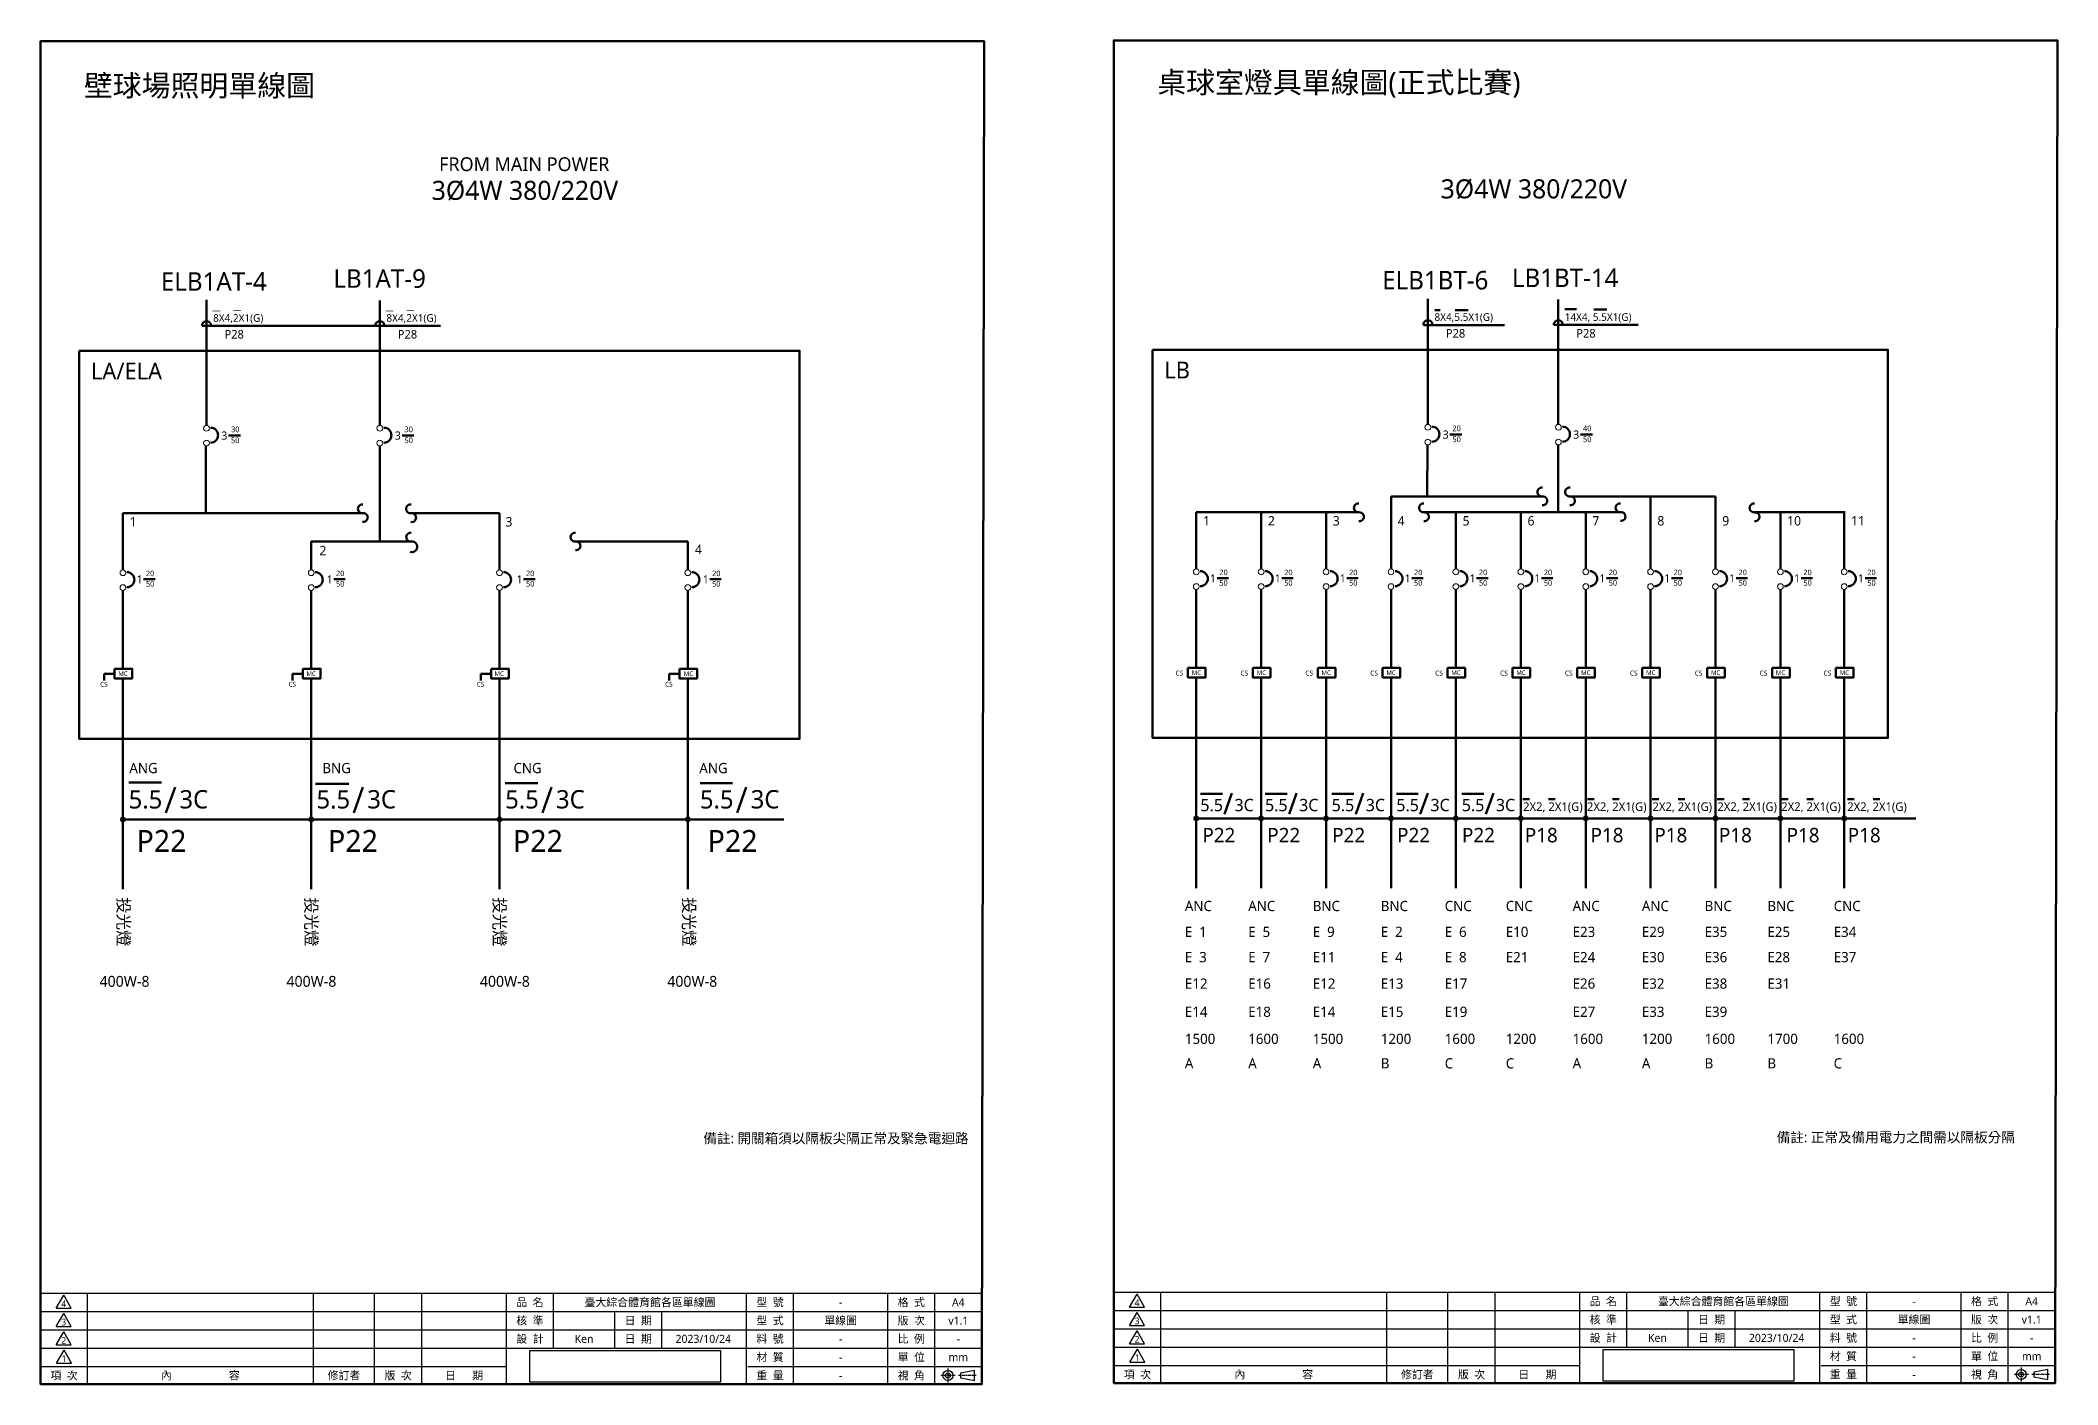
# Model space of a CAD drawing. Header units: millimetres. Extents: x 1426 to 1857, y 85 to 997.
# Drawn here: x 1427.3 to 1855.9, y 404.2 to 689.7 of the extents above; entities that cross this region are included whole.
import ezdxf
from ezdxf.enums import TextEntityAlignment as Align

# ---------------------------------------------------------------- set-up
doc = ezdxf.new("R2010")
doc.units = ezdxf.units.MM
doc.linetypes.add('CENTER2', pattern=[1.125, 0.75, -0.125, 0.125, -0.125])
doc.linetypes.add('SLD-實線', pattern=[0])
for name, color, linetype in [('PDF_文字', 251, 'Continuous'), ('小中心線', 2, 'CENTER2'), ('框+線+文字', 7, 'Continuous')]:
    doc.layers.add(name, color=color, linetype=linetype)
doc.layers.add('電力線示意', color=1, linetype='Continuous', lineweight=50)
doc.styles.add('PDF Arial', font='arial.ttf')
doc.styles.get("Standard").update_dxf_attribs({"font": ''})
doc.styles.get('Standard').set_extended_font_data('Microsoft JhengHei')
picture_1 = doc.add_image_def('image1.jpg', size_in_pixel=(2731, 456))

msp = doc.modelspace()

# ---------------------------------------------------------------- hatches: boundary and pattern name
at = {"layer": '電力線示意', "lineweight": 211}
h = msp.add_hatch(color=7, dxfattribs=at)
h.dxf.hatch_style = 1
h.paths.add_polyline_path([(1445.29, 524.29, 1), (1444.47, 524.29, 1)])
h = msp.add_hatch(color=7, dxfattribs=at)
h.dxf.hatch_style = 1
h.paths.add_polyline_path([(1485.29, 524.29, 1), (1484.47, 524.29, 1)])
h = msp.add_hatch(color=7, dxfattribs=at)
h.dxf.hatch_style = 1
h.paths.add_polyline_path([(1525.29, 524.29, 1), (1524.47, 524.29, 1)])
h = msp.add_hatch(color=7, dxfattribs=at)
h.dxf.hatch_style = 1
h.paths.add_polyline_path([(1565.29, 524.29, 1), (1564.47, 524.29, 1)])
h = msp.add_hatch(color=7, dxfattribs=at)
h.dxf.hatch_style = 1
h.paths.add_polyline_path([(1673.3, 524.5, 1), (1672.48, 524.5, 1)])
h = msp.add_hatch(color=7, dxfattribs=at)
h.dxf.hatch_style = 1
h.paths.add_polyline_path([(1687.08, 524.5, 1), (1686.26, 524.5, 1)])
h = msp.add_hatch(color=7, dxfattribs=at)
h.dxf.hatch_style = 1
h.paths.add_polyline_path([(1700.87, 524.5, 1), (1700.05, 524.5, 1)])
h = msp.add_hatch(color=7, dxfattribs=at)
h.dxf.hatch_style = 1
h.paths.add_polyline_path([(1714.67, 524.5, 1), (1713.85, 524.5, 1)])
h = msp.add_hatch(color=7, dxfattribs=at)
h.dxf.hatch_style = 1
h.paths.add_polyline_path([(1728.44, 524.5, 1), (1727.63, 524.5, 1)])
h = msp.add_hatch(color=7, dxfattribs=at)
h.dxf.hatch_style = 1
h.paths.add_polyline_path([(1742.23, 524.5, 1), (1741.41, 524.5, 1)])
h = msp.add_hatch(color=7, dxfattribs=at)
h.dxf.hatch_style = 1
h.paths.add_polyline_path([(1756.02, 524.5, 1), (1755.2, 524.5, 1)])
h = msp.add_hatch(color=7, dxfattribs=at)
h.dxf.hatch_style = 1
h.paths.add_polyline_path([(1769.81, 524.5, 1), (1768.99, 524.5, 1)])
h = msp.add_hatch(color=7, dxfattribs=at)
h.dxf.hatch_style = 1
h.paths.add_polyline_path([(1783.59, 524.5, 1), (1782.77, 524.5, 1)])
h = msp.add_hatch(color=7, dxfattribs=at)
h.dxf.hatch_style = 1
h.paths.add_polyline_path([(1797.38, 524.5, 1), (1796.56, 524.5, 1)])
h = msp.add_hatch(color=7, dxfattribs=at)
h.dxf.hatch_style = 1
h.paths.add_polyline_path([(1810.95, 524.5, 1), (1810.13, 524.5, 1)])

# ---------------------------------------------------------------- linework, layer by layer
at = {"lineweight": 30}
for p, q in [((1427.34, 404.25), (1427.34, 423.69)), ((1427.34, 423.69), (1627.34, 423.69)), ((1427.34, 404.25), (1427.34, 423.69)), ((1427.34, 404.25), (1427.34, 423.69)), ((1437.34, 404.25), (1437.34, 423.69)), ((1437.34, 404.25), (1437.34, 423.69)), ((1437.34, 404.25), (1437.34, 423.69)), ((1437.34, 404.25), (1437.34, 423.69)), ((1485.34, 404.25), (1485.34, 423.69)), ((1498.34, 404.25), (1498.34, 423.69)), ((1508.34, 404.25), (1508.34, 423.69)), ((1526.34, 404.25), (1526.34, 423.69)), ((1526.34, 404.25), (1526.34, 423.69)), ((1526.34, 404.25), (1526.34, 423.69)), ((1526.34, 404.25), (1526.34, 423.69)), ((1536.34, 412.02), (1536.34, 423.69)), ((1577.34, 404.25), (1577.34, 423.69)), ((1587.34, 404.25), (1587.34, 423.69)), ((1587.34, 404.25), (1587.34, 423.69)), ((1587.34, 404.25), (1587.34, 423.69)), ((1607.34, 404.25), (1607.34, 423.69)), ((1617.34, 404.25), (1617.34, 423.69)), ((1617.34, 404.25), (1617.34, 423.69)), ((1617.34, 404.25), (1617.34, 423.69)), ((1617.34, 404.25), (1617.34, 423.69)), ((1655.35, 404.46), (1655.35, 423.9)), ((1655.35, 423.9), (1855.35, 423.9)), ((1655.35, 404.46), (1655.35, 423.9)), ((1655.35, 404.46), (1655.35, 423.9)), ((1655.35, 420.01), (1855.35, 420.01)), ((1665.35, 404.46), (1665.35, 423.9)), ((1665.35, 404.46), (1665.35, 423.9)), ((1665.35, 404.46), (1665.35, 423.9)), ((1665.35, 404.46), (1665.35, 423.9)), ((1713.35, 404.46), (1713.35, 423.9)), ((1726.35, 404.46), (1726.35, 423.9)), ((1736.35, 404.46), (1736.35, 423.9)), ((1754.35, 404.46), (1754.35, 423.9)), ((1754.35, 404.46), (1754.35, 423.9)), ((1754.35, 404.46), (1754.35, 423.9)), ((1754.35, 404.46), (1754.35, 423.9)), ((1764.35, 412.23), (1764.35, 423.9)), ((1777.35, 412.23), (1777.35, 420.01)), ((1787.35, 412.23), (1787.35, 420.01)), ((1805.35, 404.46), (1805.35, 423.9)), ((1815.35, 404.46), (1815.35, 423.9)), ((1815.35, 404.46), (1815.35, 423.9)), ((1815.35, 404.46), (1815.35, 423.9)), ((1835.35, 404.46), (1835.35, 423.9)), ((1845.35, 404.46), (1845.35, 423.9)), ((1845.35, 404.46), (1845.35, 423.9)), ((1845.35, 404.46), (1845.35, 423.9)), ((1845.35, 404.46), (1845.35, 423.9)), ((1427.34, 419.8), (1627.34, 419.8)), ((1427.34, 415.91), (1627.34, 415.91)), ((1549.34, 412.02), (1549.34, 419.8)), ((1559.34, 412.02), (1559.34, 419.8)), ((1655.35, 416.12), (1855.35, 416.12)), ((1427.41, 412.02), (1572.35, 412.02)), ((1572.35, 412.02), (1627.34, 412.02)), ((1655.43, 412.23), (1800.36, 412.23)), ((1800.36, 412.23), (1855.35, 412.23)), ((1427.41, 408.13), (1526.34, 408.13)), ((1577.62, 408.13), (1627.34, 408.13)), ((1655.43, 408.34), (1754.35, 408.34)), ((1805.63, 408.34), (1855.35, 408.34))]:
    msp.add_line(p, q, dxfattribs=at)
at = {"lineweight": -3}
for p, q in [((1430.71, 420.49), (1432.3, 423.24)), ((1430.71, 420.49), (1433.89, 420.49)), ((1433.89, 420.49), (1432.3, 423.24)), ((1658.72, 420.7), (1660.31, 423.45)), ((1658.72, 420.7), (1661.9, 420.7)), ((1661.9, 420.7), (1660.31, 423.45)), ((1430.71, 416.6), (1432.3, 419.35)), ((1430.71, 416.6), (1433.89, 416.6)), ((1433.89, 416.6), (1432.3, 419.35)), ((1658.72, 416.81), (1660.31, 419.56)), ((1658.72, 416.81), (1661.9, 416.81)), ((1658.72, 412.92), (1660.31, 415.68)), ((1661.9, 416.81), (1660.31, 419.56)), ((1661.9, 412.92), (1660.31, 415.68)), ((1430.71, 412.71), (1432.3, 415.47)), ((1430.71, 412.71), (1433.89, 412.71)), ((1433.89, 412.71), (1432.3, 415.47)), ((1658.72, 412.92), (1661.9, 412.92))]:
    msp.add_line(p, q, dxfattribs=at)
at = {"color": 7, "lineweight": -3}
for p, q in [((1430.78, 408.82), (1432.37, 411.58)), ((1433.96, 408.82), (1432.37, 411.58)), ((1658.8, 409.03), (1660.39, 411.79)), ((1661.98, 409.03), (1660.39, 411.79)), ((1430.78, 408.82), (1433.96, 408.82)), ((1658.8, 409.03), (1661.98, 409.03))]:
    msp.add_line(p, q, dxfattribs=at)
at = {"color": 7, "linetype": 'SLD-實線', "lineweight": 0}
for centre in [(1462.63, 607.34), (1462.63, 604.2), (1499.46, 607.34), (1499.46, 604.2), (1722.07, 607.55), (1722.07, 604.41), (1749.81, 607.55), (1749.81, 604.41), (1444.88, 576.66), (1484.88, 576.66), (1524.88, 576.66), (1564.88, 576.66), (1672.89, 576.87), (1672.89, 573.73), (1686.67, 576.87), (1686.67, 573.73), (1700.46, 576.87), (1700.46, 573.73), (1714.25, 576.87), (1714.25, 573.73), (1728.03, 576.87), (1728.03, 573.73), (1741.82, 576.87), (1741.82, 573.73), (1755.61, 576.87), (1755.61, 573.73), (1769.4, 576.87), (1769.4, 573.73), (1783.18, 576.87), (1783.18, 573.73), (1796.97, 576.87), (1796.97, 573.73), (1810.54, 576.87), (1810.54, 573.73), (1444.88, 573.52), (1484.88, 573.52), (1524.88, 573.52), (1564.88, 573.52)]:
    msp.add_circle(centre, 0.613, dxfattribs=at)
at = {"layer": '小中心線', "color": 1}
for points in [[(1620.11, 407.69), (1620.11, 404.69)], [(1848.13, 407.9), (1848.13, 404.9)], [(1621.68, 406.19), (1618.54, 406.19)], [(1626.13, 406.19), (1622.4, 406.19)], [(1849.7, 406.4), (1846.56, 406.4)], [(1854.14, 406.4), (1850.41, 406.4)]]:
    msp.add_lwpolyline(points, dxfattribs=at)
at = {"layer": '框+線+文字', "color": 5}
for points in [[(1622.79, 405.67), (1625.74, 405.14), (1625.74, 407.24), (1622.79, 406.71)], [(1850.81, 405.88), (1853.75, 405.35), (1853.75, 407.45), (1850.81, 406.92)]]:
    msp.add_lwpolyline(points, close=True, dxfattribs=at)
for centre, radius in [((1620.11, 406.19), 1.05), ((1848.13, 406.4), 1.05), ((1620.11, 406.19), 0.523), ((1848.13, 406.4), 0.523)]:
    msp.add_circle(centre, radius, dxfattribs=at)
at = {"layer": '電力線示意', "color": 9, "lineweight": 50}
for p, q in [((1462.65, 634.61), (1462.63, 607.95)), ((1722.1, 634.82), (1722.08, 608.16)), ((1462.52, 603.59), (1462.5, 589.29)), ((1721.97, 603.8), (1721.95, 592.89))]:
    msp.add_line(p, q, dxfattribs=at)
at = {"layer": '電力線示意', "color": 7, "lineweight": 211}
for p, q in [((1499.45, 607.95), (1499.45, 634.46)), ((1749.79, 608.16), (1749.79, 634.67)), ((1723.54, 632.41), (1724.71, 632.41)), ((1727.89, 632.42), (1730.65, 632.42)), ((1751.2, 632.62), (1753.68, 632.62)), ((1757.37, 632.6), (1760.08, 632.6)), ((1721.13, 629.22), (1738.33, 629.22)), ((1748.83, 629.29), (1766.76, 629.29)), ((1467.33, 605.83), (1469.86, 605.83)), ((1504.17, 605.83), (1506.7, 605.83)), ((1726.78, 606.04), (1729.31, 606.04)), ((1754.51, 606.04), (1757.04, 606.04)), ((1499.45, 583.32), (1499.45, 603.59)), ((1749.79, 589.5), (1749.79, 603.79)), ((1714.25, 592.89), (1714.25, 577.48)), ((1714.25, 592.89), (1746.4, 592.89)), ((1752.36, 592.89), (1783.19, 592.89)), ((1769.4, 592.89), (1769.4, 577.48)), ((1783.19, 592.89), (1783.19, 577.48)), ((1444.88, 589.29), (1444.88, 577.27)), ((1444.88, 589.29), (1484.88, 589.29)), ((1444.88, 589.29), (1444.88, 577.27)), ((1444.88, 589.29), (1444.88, 577.27)), ((1444.88, 589.29), (1444.88, 577.27)), ((1484.88, 589.29), (1495.78, 589.29)), ((1505.94, 589.29), (1524.88, 589.29)), ((1524.88, 589.29), (1524.88, 577.27)), ((1672.89, 589.5), (1672.89, 577.48)), ((1672.89, 589.5), (1707.43, 589.5)), ((1672.89, 589.5), (1672.89, 577.48)), ((1672.89, 589.5), (1672.89, 577.48)), ((1672.89, 589.5), (1672.89, 577.48)), ((1686.68, 589.5), (1686.68, 577.48)), ((1686.68, 589.5), (1686.68, 577.48)), ((1686.68, 589.5), (1686.68, 577.48)), ((1686.68, 589.5), (1686.68, 577.48)), ((1700.46, 589.5), (1700.46, 577.48)), ((1700.46, 589.5), (1700.46, 577.48)), ((1700.46, 589.5), (1700.46, 577.48)), ((1700.46, 589.5), (1700.46, 577.48)), ((1714.25, 589.5), (1714.25, 577.48)), ((1714.25, 589.5), (1714.25, 577.48)), ((1714.25, 589.5), (1714.25, 577.48)), ((1721.21, 589.5), (1762.98, 589.5)), ((1728.04, 589.5), (1728.04, 577.48)), ((1728.04, 589.5), (1728.04, 577.48)), ((1728.04, 589.5), (1728.04, 577.48)), ((1728.04, 589.5), (1728.04, 577.48)), ((1741.82, 589.5), (1741.82, 577.48)), ((1741.82, 589.5), (1741.82, 577.48)), ((1741.82, 589.5), (1741.82, 577.48)), ((1741.82, 589.5), (1741.82, 577.48)), ((1755.61, 589.5), (1755.61, 577.48)), ((1755.61, 589.5), (1755.61, 577.48)), ((1755.61, 589.5), (1755.61, 577.48)), ((1755.61, 589.5), (1755.61, 577.48)), ((1769.4, 589.5), (1769.4, 577.48)), ((1769.4, 589.5), (1769.4, 577.48)), ((1769.4, 589.5), (1769.4, 577.48)), ((1783.19, 589.5), (1783.19, 577.48)), ((1783.19, 589.5), (1783.19, 577.48)), ((1783.19, 589.5), (1783.19, 577.48)), ((1791.38, 589.5), (1810.76, 589.5)), ((1796.97, 589.5), (1796.97, 577.48)), ((1796.97, 589.5), (1796.97, 577.48)), ((1796.97, 589.5), (1796.97, 577.48)), ((1796.97, 589.5), (1796.97, 577.48)), ((1810.54, 589.5), (1810.54, 577.48)), ((1810.54, 589.5), (1810.54, 577.48)), ((1810.54, 589.5), (1810.54, 577.48)), ((1810.54, 589.5), (1810.54, 577.48)), ((1484.88, 583.32), (1484.88, 577.27)), ((1484.88, 583.32), (1484.88, 577.27)), ((1484.88, 583.32), (1505.94, 583.32)), ((1540.97, 583.32), (1564.88, 583.32)), ((1564.88, 583.32), (1564.88, 577.27)), ((1449.28, 575.3), (1451.7, 575.3)), ((1489.66, 575.3), (1492.09, 575.3)), ((1530, 575.3), (1532.43, 575.3)), ((1569.54, 575.3), (1571.97, 575.3)), ((1677.29, 575.51), (1679.72, 575.51)), ((1691.08, 575.51), (1693.5, 575.51)), ((1704.86, 575.51), (1707.29, 575.51)), ((1718.65, 575.51), (1721.07, 575.51)), ((1732.44, 575.51), (1734.86, 575.51)), ((1746.22, 575.51), (1748.65, 575.51)), ((1760.01, 575.51), (1762.43, 575.51)), ((1773.8, 575.51), (1776.22, 575.51)), ((1787.58, 575.51), (1790.01, 575.51)), ((1801.37, 575.51), (1803.79, 575.51)), ((1814.94, 575.51), (1817.36, 575.51)), ((1444.88, 572.9), (1444.88, 556.26)), ((1484.88, 572.9), (1484.88, 556.26)), ((1524.88, 572.9), (1524.88, 556.26)), ((1564.88, 572.9), (1564.88, 556.26)), ((1672.89, 573.11), (1672.89, 556.47)), ((1686.67, 573.11), (1686.67, 556.47)), ((1700.46, 573.11), (1700.46, 556.47)), ((1714.25, 573.11), (1714.25, 556.47)), ((1728.03, 573.11), (1728.03, 556.47)), ((1741.82, 573.11), (1741.82, 556.47)), ((1755.61, 573.11), (1755.61, 556.47)), ((1769.4, 573.11), (1769.4, 556.47)), ((1783.18, 573.11), (1783.18, 556.47)), ((1796.97, 573.11), (1796.97, 556.47)), ((1810.54, 573.11), (1810.54, 556.47)), ((1443.1, 555.17), (1440.91, 555.17)), ((1440.91, 555.17), (1440.91, 553.78)), ((1444.88, 554.21), (1444.88, 524.3)), ((1483.1, 555.17), (1480.92, 555.17)), ((1480.92, 555.17), (1480.92, 553.78)), ((1484.88, 554.21), (1484.88, 524.3)), ((1523.1, 555.17), (1520.92, 555.17)), ((1520.92, 555.17), (1520.92, 553.78)), ((1524.88, 554.21), (1524.88, 524.3)), ((1563.1, 555.17), (1560.92, 555.17)), ((1560.92, 555.17), (1560.92, 553.78)), ((1564.88, 554.21), (1564.88, 524.3)), ((1672.89, 554.42), (1672.89, 524.51)), ((1686.67, 554.42), (1686.67, 524.51)), ((1700.46, 554.42), (1700.46, 524.51)), ((1714.25, 554.42), (1714.25, 524.51)), ((1728.03, 554.42), (1728.03, 524.51)), ((1741.82, 554.42), (1741.82, 524.51)), ((1755.61, 554.42), (1755.61, 524.51)), ((1769.4, 554.42), (1769.4, 524.51)), ((1783.18, 554.42), (1783.18, 524.51)), ((1796.97, 554.42), (1796.97, 524.51)), ((1810.54, 554.42), (1810.54, 524.51)), ((1446.11, 532.09), (1453.05, 532.09)), ((1485.75, 531.83), (1492.85, 531.83)), ((1526.11, 532), (1533.04, 532)), ((1567.48, 532), (1574.4, 532)), ((1454, 525.69), (1455.95, 531.11)), ((1493.9, 525.69), (1495.86, 531.11)), ((1533.99, 525.69), (1535.94, 531.11)), ((1575.35, 525.69), (1577.3, 531.11)), ((1673.77, 529.7), (1678.43, 529.7)), ((1678.86, 525.37), (1680.47, 529.84)), ((1687.51, 529.7), (1692.16, 529.7)), ((1692.59, 525.37), (1694.21, 529.84)), ((1701.66, 529.7), (1706.32, 529.7)), ((1706.75, 525.37), (1708.36, 529.84)), ((1715.4, 529.7), (1720.05, 529.7)), ((1720.48, 525.37), (1722.1, 529.84)), ((1729.3, 529.7), (1733.96, 529.7)), ((1734.39, 525.37), (1736, 529.84)), ((1742.24, 528.56), (1743.66, 528.56)), ((1747.69, 528.56), (1749.12, 528.56)), ((1755.96, 528.56), (1757.38, 528.56)), ((1761.3, 528.56), (1762.72, 528.56)), ((1769.72, 528.56), (1771.15, 528.56)), ((1775.22, 528.56), (1776.64, 528.56)), ((1783.57, 528.56), (1785, 528.56)), ((1788.95, 528.56), (1790.38, 528.56)), ((1797.19, 528.56), (1798.62, 528.56)), ((1802.61, 528.56), (1804.03, 528.56)), ((1811.2, 528.56), (1812.62, 528.56)), ((1816.66, 528.56), (1818.08, 528.56)), ((1444.88, 524.29), (1585.29, 524.29)), ((1444.88, 523.9), (1444.88, 509.45)), ((1484.88, 523.9), (1484.88, 509.45)), ((1524.88, 523.9), (1524.88, 509.45)), ((1564.88, 523.9), (1564.88, 509.45)), ((1672.89, 524.11), (1672.89, 509.66)), ((1672.9, 524.51), (1825.73, 524.5)), ((1686.67, 524.11), (1686.67, 509.66)), ((1700.46, 524.11), (1700.46, 509.66)), ((1714.25, 524.11), (1714.25, 509.66)), ((1728.03, 524.11), (1728.03, 509.66)), ((1741.82, 524.11), (1741.82, 509.66)), ((1755.61, 524.11), (1755.61, 509.66)), ((1769.4, 524.11), (1769.4, 509.66)), ((1783.18, 524.11), (1783.18, 509.66)), ((1796.97, 524.11), (1796.97, 509.66)), ((1810.54, 524.11), (1810.54, 509.66))]:
    msp.add_line(p, q, dxfattribs=at)
at = {"layer": '電力線示意', "color": 7, "lineweight": 50}
for p, q in [((1461.68, 629.12), (1498.49, 629.12)), ((1498.49, 629.12), (1512.36, 629.12))]:
    msp.add_line(p, q, dxfattribs=at)
at = {"layer": '電力線示意', "color": 7, "lineweight": 211}
for points in [[(1427.34, 404.35), (1627.34, 404.35), (1627.85, 689.52), (1427.34, 689.52)], [(1655.35, 404.56), (1855.36, 404.56), (1855.86, 689.73), (1655.35, 689.73)], [(1443.1, 556.26), (1446.85, 556.26), (1446.85, 554.21), (1443.1, 554.21)], [(1483.1, 556.26), (1486.85, 556.26), (1486.85, 554.21), (1483.1, 554.21)], [(1523.1, 556.26), (1526.85, 556.26), (1526.85, 554.21), (1523.1, 554.21)], [(1563.1, 556.26), (1566.85, 556.26), (1566.85, 554.21), (1563.1, 554.21)], [(1671.11, 556.46), (1674.86, 556.46), (1674.86, 554.42), (1671.11, 554.42)], [(1684.89, 556.46), (1688.64, 556.46), (1688.64, 554.42), (1684.89, 554.42)], [(1698.68, 556.46), (1702.43, 556.46), (1702.43, 554.42), (1698.68, 554.42)], [(1712.47, 556.46), (1716.22, 556.46), (1716.22, 554.42), (1712.47, 554.42)], [(1726.25, 556.46), (1730, 556.46), (1730, 554.42), (1726.25, 554.42)], [(1740.04, 556.46), (1743.79, 556.46), (1743.79, 554.42), (1740.04, 554.42)], [(1753.83, 556.46), (1757.58, 556.46), (1757.58, 554.42), (1753.83, 554.42)], [(1767.61, 556.46), (1771.36, 556.46), (1771.36, 554.42), (1767.61, 554.42)], [(1781.4, 556.46), (1785.15, 556.46), (1785.15, 554.42), (1781.4, 554.42)], [(1795.19, 556.46), (1798.94, 556.46), (1798.94, 554.42), (1795.19, 554.42)], [(1808.76, 556.46), (1812.51, 556.46), (1812.51, 554.42), (1808.76, 554.42)]]:
    msp.add_lwpolyline(points, close=True, dxfattribs=at)
at = {"layer": '電力線示意', "color": 40, "lineweight": 211}
for points in [[(1435.6, 623.8), (1588.61, 623.8), (1588.61, 541.38), (1435.6, 541.38)], [(1663.61, 624.01), (1819.8, 624.01), (1819.8, 541.59), (1663.61, 541.59)]]:
    msp.add_lwpolyline(points, close=True, dxfattribs=at)
at = {"layer": '電力線示意', "color": 7, "lineweight": 211}
for centre in [(1444.88, 524.29), (1484.88, 524.29), (1524.88, 524.29), (1564.88, 524.29), (1672.89, 524.5), (1686.67, 524.5), (1700.46, 524.5), (1714.26, 524.5), (1728.03, 524.5), (1741.82, 524.5), (1755.61, 524.5), (1769.4, 524.5), (1783.18, 524.5), (1796.97, 524.5), (1810.54, 524.5)]:
    msp.add_circle(centre, 0.409, dxfattribs=at)
at = {"layer": '電力線示意', "color": 7, "lineweight": 50}
for centre in [(1462.63, 629.13), (1499.44, 629.13), (1722.08, 629.34), (1749.78, 629.34)]:
    msp.add_arc(centre, 0.952, 358.7736, 180.5485, dxfattribs=at)
at = {"layer": '電力線示意', "color": 8, "lineweight": 50}
for centre in [(1463.48, 605.87), (1500.31, 605.87), (1722.92, 606.08), (1750.66, 606.08), (1445.73, 575.19), (1485.73, 575.19), (1525.73, 575.19), (1565.73, 575.19), (1673.74, 575.4), (1687.52, 575.4), (1701.31, 575.4), (1715.1, 575.4), (1728.88, 575.4), (1742.67, 575.4), (1756.46, 575.4), (1770.25, 575.4), (1784.03, 575.4), (1797.82, 575.4), (1811.39, 575.4)]:
    msp.add_arc(centre, 1.6, 270, 90, dxfattribs=at)
at = {"layer": '電力線示意', "color": 7, "lineweight": 211}
for centre, radius, start, end in [((1746.29, 593.81), 0.937, 83.2086, 276.907), ((1746.51, 591.95), 0.937, 261.0538, 96.783), ((1752.17, 593.81), 0.937, 83.2086, 276.907), ((1752.39, 591.95), 0.937, 261.0538, 96.783), ((1762.89, 590.45), 0.937, 83.2086, 276.907), ((1495.72, 590.26), 0.937, 83.2086, 276.907), ((1495.94, 588.4), 0.937, 261.0538, 96.783), ((1505.97, 590.23), 0.937, 83.2086, 276.907), ((1506.2, 588.37), 0.937, 261.0538, 96.783), ((1707.32, 590.43), 0.937, 83.2086, 276.907), ((1707.55, 588.57), 0.937, 261.0538, 96.783), ((1721.14, 590.43), 0.937, 83.2086, 276.907), ((1721.36, 588.57), 0.937, 261.0538, 96.783), ((1763.12, 588.59), 0.937, 261.0538, 96.783), ((1791.37, 590.42), 0.937, 83.2086, 276.907), ((1791.59, 588.56), 0.937, 261.0538, 96.783), ((1506, 584.25), 0.937, 83.2086, 276.907), ((1506.25, 582.18), 1.15, 253.618, 99.356), ((1540.91, 584.25), 0.937, 83.2086, 276.907), ((1541.13, 582.39), 0.937, 261.0538, 96.783)]:
    msp.add_arc(centre, radius, start, end, dxfattribs=at)

# ---------------------------------------------------------------- texts
for s, height, p in [('4', 1.4, (1432.3, 421.43)), ('品  名', 1.7, (1531.34, 421.74)), ('臺大綜合體育館各區單線圖', 1.7, (1556.84, 421.74)), ('型  號', 1.7, (1582.34, 421.74)), ('-', 1.7, (1597.34, 421.74)), ('格  式', 1.7, (1612.34, 421.74)), ('A4', 1.7, (1622.34, 421.74)), ('4', 1.4, (1660.31, 421.64)), ('品  名', 1.7, (1759.35, 421.95)), ('臺大綜合體育館各區單線圖', 1.7, (1784.85, 421.95)), ('型  號', 1.7, (1810.35, 421.95)), ('-', 1.7, (1825.35, 421.95)), ('格  式', 1.7, (1840.35, 421.95)), ('A4', 1.7, (1850.35, 421.95)), ('3', 1.4, (1432.3, 417.54)), ('核  準', 1.7, (1531.34, 417.85)), ('日  期', 1.7, (1554.34, 417.85)), ('型  式', 1.7, (1582.34, 417.85)), ('單線圖', 1.7, (1597.34, 417.85)), ('版  次', 1.7, (1612.34, 417.85)), ('3', 1.4, (1660.31, 417.75)), ('核  準', 1.7, (1759.35, 418.06)), ('日  期', 1.7, (1782.35, 418.06)), ('型  式', 1.7, (1810.35, 418.06)), ('單線圖', 1.7, (1825.35, 418.06)), ('版  次', 1.7, (1840.35, 418.06)), ('2', 1.4, (1432.3, 413.65)), ('設  計', 1.7, (1531.34, 413.97)), ('Ken', 1.7, (1542.84, 413.97)), ('日  期', 1.7, (1554.34, 413.97)), ('2023/10/24', 1.7, (1568.16, 413.97)), ('料  號', 1.7, (1582.34, 413.97)), ('-', 1.7, (1597.34, 413.97)), ('比  例', 1.7, (1612.34, 413.97)), ('-', 1.7, (1622.34, 413.97)), ('2', 1.4, (1660.31, 413.86)), ('設  計', 1.7, (1759.35, 414.18)), ('Ken', 1.7, (1770.85, 414.18)), ('日  期', 1.7, (1782.35, 414.18)), ('2023/10/24', 1.7, (1796.17, 414.18)), ('料  號', 1.7, (1810.35, 414.18)), ('-', 1.7, (1825.35, 414.18)), ('單  位', 1.7, (1840.35, 410.29)), ('比  例', 1.7, (1840.35, 414.18)), ('-', 1.7, (1850.35, 414.18)), ('項  次', 1.7, (1432.37, 406.19)), ('內                     容', 1.7, (1461.34, 406.19)), ('修訂者', 1.7, (1491.84, 406.19)), ('版  次', 1.7, (1503.34, 406.19)), ('日      期', 1.7, (1517.34, 406.19)), ('材  質', 1.7, (1582.34, 410.08)), ('重  量', 1.7, (1582.34, 406.19)), ('-', 1.7, (1597.34, 410.08)), ('視  角', 1.7, (1612.34, 406.19)), ('單  位', 1.7, (1612.34, 410.08)), ('mm', 1.7, (1622.34, 410.08)), ('項  次', 1.7, (1660.39, 406.4)), ('內                     容', 1.7, (1689.35, 406.4)), ('修訂者', 1.7, (1719.85, 406.4)), ('版  次', 1.7, (1731.35, 406.4)), ('日      期', 1.7, (1745.35, 406.4)), ('材  質', 1.7, (1810.35, 410.29)), ('重  量', 1.7, (1810.35, 406.4)), ('-', 1.7, (1825.35, 410.29)), ('視  角', 1.7, (1840.35, 406.4)), ('mm', 1.7, (1850.35, 410.29)), ('-', 1.7, (1597.34, 406.19)), ('-', 1.7, (1825.35, 406.4))]:
    msp.add_text(s, height=height).set_placement(p, align=Align.MIDDLE_CENTER)
at = {"color": 1}
for p in [(1622.34, 417.85), (1850.35, 418.06)]:
    msp.add_text('v1.1', height=1.7, dxfattribs=at).set_placement(p, align=Align.MIDDLE_CENTER)
at = {"color": 7}
for p in [(1432.37, 409.77), (1660.39, 409.98)]:
    msp.add_text('1', height=1.4, dxfattribs=at).set_placement(p, align=Align.MIDDLE_CENTER)
at = {"layer": 'PDF_文字', "color": 0, "attachment_point": 7, "style": 'PDF Arial'}
for s, insert, char_height in [('{\\fMicrosoft JhengHei|b0|i0|c136|p34;壁球場照明單線圖}', (1436.58, 677.33), 4.5), ('{\\fMicrosoft JhengHei|b0|i0|c136|p34;桌球室燈具單線圖(正式比賽)}', (1664.6, 677.54), 4.5), ('{\\fMicrosoft JhengHei|b0|i0|c136|p34;ELB1AT-4}', (1452.93, 636.56), 3.9327), ('{\\fMicrosoft JhengHei|b0|i0|c136|p34;LB1AT-9}', (1489.59, 637.12), 3.9327), ('{\\fMicrosoft JhengHei|b0|i0|c136|p34;ELB1BT-6}', (1712.38, 636.77), 3.9327), ('{\\fMicrosoft JhengHei|b0|i0|c136|p34;LB1BT-14}', (1739.93, 637.33), 3.9327)]:
    msp.add_mtext(s, dxfattribs=dict(at, insert=insert, char_height=char_height))
at = {"layer": '電力線示意', "color": 7, "lineweight": 211}
for s, height, p in [('FROM MAIN POWER', 2.9269, (1512.05, 661.96)), ('3%%C4W 380/220V', 4.0443, (1510.47, 655.85)), ('3%%C4W 380/220V', 4.0443, (1724.79, 656.17)), ('一', 1.28, (1463.82, 631.52)), ('一', 1.28, (1468.23, 631.61)), ('一', 1.28, (1500.63, 631.52)), ('一', 1.28, (1505.05, 631.61)), ('P28', 1.812, (1466.45, 626.4)), ('P28', 1.812, (1503.26, 626.4)), ('P28', 1.812, (1725.9, 626.61)), ('P28', 1.812, (1753.6, 626.61)), ('3', 1.73, (1465.77, 604.94)), ('30', 1.211, (1467.84, 606.51)), ('50', 1.211, (1467.84, 604.19)), ('3', 1.73, (1502.61, 604.94)), ('30', 1.211, (1504.68, 606.51)), ('50', 1.211, (1504.68, 604.19)), ('3', 1.73, (1725.22, 605.15)), ('20', 1.211, (1727.29, 606.72)), ('50', 1.211, (1727.29, 604.4)), ('3', 1.73, (1752.95, 605.15)), ('40', 1.211, (1755.02, 606.72)), ('50', 1.211, (1755.02, 604.4)), ('1', 1.99, (1446.3, 586.49)), ('3', 1.99, (1526.13, 586.49)), ('1', 1.99, (1674.32, 586.7)), ('2', 1.99, (1688.1, 586.7)), ('3', 1.99, (1701.89, 586.7)), ('4', 1.99, (1715.67, 586.7)), ('5', 1.99, (1729.46, 586.7)), ('6', 1.99, (1743.25, 586.7)), ('7', 1.99, (1757.03, 586.7)), ('8', 1.99, (1770.82, 586.7)), ('9', 1.99, (1784.61, 586.7)), ('10', 1.991, (1798.39, 586.7)), ('11', 1.991, (1811.96, 586.7)), ('2', 1.99, (1486.63, 580.38)), ('4', 1.99, (1566.39, 580.64)), ('1', 1.66, (1447.78, 574.45)), ('20', 1.16, (1449.77, 575.95)), ('50', 1.16, (1449.77, 573.73)), ('1', 1.66, (1488.17, 574.45)), ('20', 1.16, (1490.15, 575.95)), ('50', 1.16, (1490.15, 573.73)), ('1', 1.66, (1528.51, 574.45)), ('20', 1.16, (1530.5, 575.95)), ('50', 1.16, (1530.5, 573.73)), ('1', 1.66, (1568.05, 574.45)), ('20', 1.16, (1570.04, 575.95)), ('50', 1.16, (1570.04, 573.73)), ('1', 1.66, (1675.8, 574.66)), ('20', 1.16, (1677.79, 576.16)), ('50', 1.16, (1677.79, 573.93)), ('1', 1.66, (1689.58, 574.66)), ('20', 1.16, (1691.57, 576.16)), ('50', 1.16, (1691.57, 573.93)), ('1', 1.66, (1703.37, 574.66)), ('20', 1.16, (1705.36, 576.16)), ('50', 1.16, (1705.36, 573.93)), ('1', 1.66, (1717.15, 574.66)), ('20', 1.16, (1719.14, 576.16)), ('50', 1.16, (1719.14, 573.93)), ('1', 1.66, (1730.94, 574.66)), ('20', 1.16, (1732.93, 576.16)), ('50', 1.16, (1732.93, 573.93)), ('1', 1.66, (1744.73, 574.66)), ('20', 1.16, (1746.72, 576.16)), ('50', 1.16, (1746.72, 573.93)), ('1', 1.66, (1758.52, 574.66)), ('20', 1.16, (1760.5, 576.16)), ('50', 1.16, (1760.5, 573.93)), ('1', 1.66, (1772.3, 574.66)), ('20', 1.16, (1774.29, 576.16)), ('50', 1.16, (1774.29, 573.93)), ('1', 1.66, (1786.09, 574.66)), ('20', 1.16, (1788.08, 576.16)), ('50', 1.16, (1788.08, 573.93)), ('1', 1.66, (1799.88, 574.66)), ('20', 1.16, (1801.86, 576.16)), ('50', 1.16, (1801.86, 573.93)), ('1', 1.66, (1813.44, 574.66)), ('20', 1.16, (1815.43, 576.16)), ('50', 1.16, (1815.43, 573.93)), ('CS', 1.01, (1440.04, 552.48)), ('MC', 0.965, (1443.91, 554.75)), ('CS', 1.01, (1480.05, 552.48)), ('MC', 0.965, (1483.87, 554.75)), ('CS', 1.01, (1520.05, 552.48)), ('MC', 0.965, (1523.82, 554.75)), ('CS', 1.01, (1560.05, 552.48)), ('MC', 0.965, (1564.02, 554.75)), ('CS', 1.048, (1668.49, 554.83)), ('MC', 0.965, (1671.93, 554.96)), ('CS', 1.048, (1682.27, 554.83)), ('MC', 0.965, (1685.71, 554.96)), ('CS', 1.048, (1696.06, 554.83)), ('MC', 0.965, (1699.5, 554.96)), ('CS', 1.048, (1709.84, 554.83)), ('MC', 0.965, (1713.28, 554.96)), ('CS', 1.048, (1723.63, 554.83)), ('MC', 0.965, (1727.07, 554.96)), ('CS', 1.048, (1737.42, 554.83)), ('MC', 0.965, (1740.86, 554.96)), ('CS', 1.048, (1751.2, 554.83)), ('MC', 0.965, (1754.64, 554.96)), ('CS', 1.048, (1764.99, 554.83)), ('MC', 0.965, (1768.43, 554.96)), ('CS', 1.048, (1778.78, 554.83)), ('MC', 0.965, (1782.22, 554.96)), ('CS', 1.048, (1792.56, 554.83)), ('MC', 0.965, (1796.01, 554.96)), ('CS', 1.048, (1806.13, 554.83)), ('MC', 0.965, (1809.57, 554.96)), ('ANG', 2.172, (1446.24, 534.1)), ('BNG', 2.172, (1487.25, 534.1)), ('CNG', 2.172, (1527.83, 534.1)), ('ANG', 2.172, (1567.32, 534.1)), ('5.5', 3.888, (1446.09, 526.6)), ('3C', 3.888, (1456.88, 526.62)), ('5.5', 3.888, (1485.99, 526.6)), ('3C', 3.888, (1496.78, 526.62)), ('5.5', 3.888, (1526.08, 526.6)), ('3C', 3.888, (1536.87, 526.62)), ('5.5', 3.888, (1567.44, 526.6)), ('3C', 3.888, (1578.23, 526.62)), ('5.5', 2.608, (1673.76, 526.02)), ('3C', 2.608, (1681, 526.03)), ('5.5', 2.608, (1687.49, 526.02)), ('3C', 2.608, (1694.73, 526.03)), ('5.5', 2.608, (1701.65, 526.02)), ('3C', 2.608, (1708.89, 526.03)), ('5.5', 2.608, (1715.38, 526.02)), ('3C', 2.608, (1722.62, 526.03)), ('5.5', 2.608, (1729.29, 526.02)), ('3C', 2.608, (1736.53, 526.03)), ('P22', 4.654, (1447.77, 517.38)), ('P22', 4.654, (1488.45, 517.38)), ('P22', 4.654, (1527.73, 517.38)), ('P22', 4.654, (1569.09, 517.38)), ('P22', 3.069, (1674.19, 519.41)), ('P22', 3.069, (1687.97, 519.41)), ('P22', 3.069, (1701.76, 519.41)), ('P22', 3.069, (1715.55, 519.41)), ('P22', 3.069, (1729.33, 519.41)), ('P18', 3.069, (1742.68, 519.41)), ('P18', 3.069, (1756.65, 519.41)), ('P18', 3.069, (1770.2, 519.41)), ('P18', 3.069, (1783.92, 519.41)), ('P18', 3.069, (1798.29, 519.41)), ('P18', 3.069, (1811.28, 519.41)), ('ANC', 2.172, (1670.46, 504.81)), ('ANC', 2.172, (1683.92, 504.81)), ('BNC', 2.172, (1697.63, 504.81)), ('BNC', 2.172, (1712.08, 504.81)), ('CNC', 2.172, (1725.66, 504.81)), ('CNC', 2.172, (1738.63, 504.81)), ('ANC', 2.172, (1752.83, 504.81)), ('ANC', 2.172, (1767.54, 504.81)), ('BNC', 2.172, (1780.87, 504.81)), ('BNC', 2.172, (1794.21, 504.81)), ('CNC', 2.172, (1808.29, 504.81)), ('E  1', 2.172, (1670.46, 499.32)), ('E  5', 2.172, (1683.92, 499.32)), ('E  9', 2.172, (1697.63, 499.32)), ('E  2', 2.172, (1712.08, 499.32)), ('E  6', 2.172, (1725.66, 499.32)), ('E10', 2.172, (1738.63, 499.32)), ('E23', 2.172, (1752.83, 499.32)), ('E29', 2.172, (1767.54, 499.32)), ('E35', 2.172, (1780.87, 499.32)), ('E25', 2.172, (1794.21, 499.32)), ('E34', 2.172, (1808.29, 499.32)), ('E  3', 2.172, (1670.46, 493.95)), ('E  7', 2.172, (1683.92, 493.95)), ('E11', 2.172, (1697.63, 493.95)), ('E  4', 2.172, (1712.08, 493.95)), ('E  8', 2.172, (1725.66, 493.95)), ('E21', 2.172, (1738.63, 493.95)), ('E24', 2.172, (1752.83, 493.95)), ('E30', 2.172, (1767.54, 493.95)), ('E36', 2.172, (1780.87, 493.95)), ('E28', 2.172, (1794.21, 493.95)), ('E37', 2.172, (1808.29, 493.95)), ('400W-8', 2.303, (1439.91, 488.74)), ('400W-8', 2.303, (1479.61, 488.74)), ('400W-8', 2.303, (1520.7, 488.74)), ('400W-8', 2.303, (1560.51, 488.74)), ('E12', 2.172, (1670.46, 488.33)), ('E16', 2.172, (1683.92, 488.33)), ('E12', 2.172, (1697.63, 488.33)), ('E13', 2.172, (1712.08, 488.33)), ('E17', 2.172, (1725.66, 488.33)), ('E26', 2.172, (1752.83, 488.33)), ('E32', 2.172, (1767.54, 488.33)), ('E38', 2.172, (1780.87, 488.33)), ('E31', 2.172, (1794.21, 488.33)), ('E14', 2.172, (1670.46, 482.34)), ('E18', 2.172, (1683.92, 482.34)), ('E14', 2.172, (1697.63, 482.34)), ('E15', 2.172, (1712.08, 482.34)), ('E19', 2.172, (1725.66, 482.34)), ('E27', 2.172, (1752.83, 482.34)), ('E33', 2.172, (1767.54, 482.34)), ('E39', 2.172, (1780.87, 482.34)), ('1500', 2.172, (1670.46, 476.6)), ('1600', 2.172, (1683.92, 476.6)), ('1500', 2.172, (1697.63, 476.6)), ('1200', 2.172, (1712.08, 476.6)), ('1600', 2.172, (1725.66, 476.6)), ('1200', 2.172, (1738.63, 476.6)), ('1600', 2.172, (1752.83, 476.6)), ('1200', 2.172, (1767.54, 476.6)), ('1600', 2.172, (1780.87, 476.6)), ('1700', 2.172, (1794.21, 476.6)), ('1600', 2.172, (1808.29, 476.6)), ('A', 2.17, (1670.46, 471.4)), ('A', 2.17, (1683.92, 471.4)), ('A', 2.17, (1697.63, 471.4)), ('B', 2.17, (1712.08, 471.4)), ('C', 2.17, (1725.66, 471.4)), ('C', 2.17, (1738.63, 471.4)), ('A', 2.17, (1752.83, 471.4)), ('A', 2.17, (1767.54, 471.4)), ('B', 2.17, (1780.87, 471.4)), ('B', 2.17, (1794.21, 471.4)), ('C', 2.17, (1808.29, 471.4)), ('備註: 開關箱須以隔板尖隔正常及緊急電迴路', 2.1182, (1568.17, 455.5)), ('備註: 正常及備用電力之間需以隔板分隔', 2.1182, (1796.19, 455.71))]:
    msp.add_text(s, height=height, dxfattribs=at).set_placement(p)
at = {"layer": '電力線示意', "color": 7, "lineweight": 50}
for s, height, p in [('8X4,2X1(G)', 1.618, (1464.04, 629.96)), ('8X4,2X1(G)', 1.618, (1500.85, 629.96)), ('8X4,5.5X1(G)', 1.6183, (1723.49, 630.16)), ('14X4, 5.5X1(G)', 1.6183, (1751.16, 630.16)), ('2X2, 2X1(G)', 1.8282, (1742.31, 526.08)), ('2X2, 2X1(G)', 1.8282, (1755.88, 526.08)), ('2X2, 2X1(G)', 1.8282, (1769.79, 526.08)), ('2X2, 2X1(G)', 1.8282, (1783.58, 526.08)), ('2X2, 2X1(G)', 1.8282, (1797.15, 526.08)), ('2X2, 2X1(G)', 1.8282, (1811.16, 526.08))]:
    msp.add_text(s, height=height, dxfattribs=at).set_placement(p)
at = {"layer": '電力線示意', "color": 40, "lineweight": 211}
for s, p in [('LB', (1666.09, 617.93)), ('LA/ELA', (1438.08, 617.72))]:
    msp.add_text(s, height=3.565, dxfattribs=at).set_placement(p)
at = {"layer": '電力線示意', "color": 7, "lineweight": 211}
for p in [(1443.73, 507.75), (1483.62, 507.75), (1523.62, 507.75), (1563.86, 507.75)]:
    msp.add_text('投光燈', height=2.549, rotation=270, dxfattribs=at).set_placement(p)

# ---------------------------------------------------------------- pictures from other files: only their frames are drawn
image = msp.add_image(picture_1, insert=(1531.33, 404.77), size_in_units=(40.46, 6.76))
image.dxf.flags = 7
image = msp.add_image(picture_1, insert=(1759.34, 404.98), size_in_units=(40.46, 6.76))
image.dxf.flags = 7

doc.saveas('drawing.dxf')
